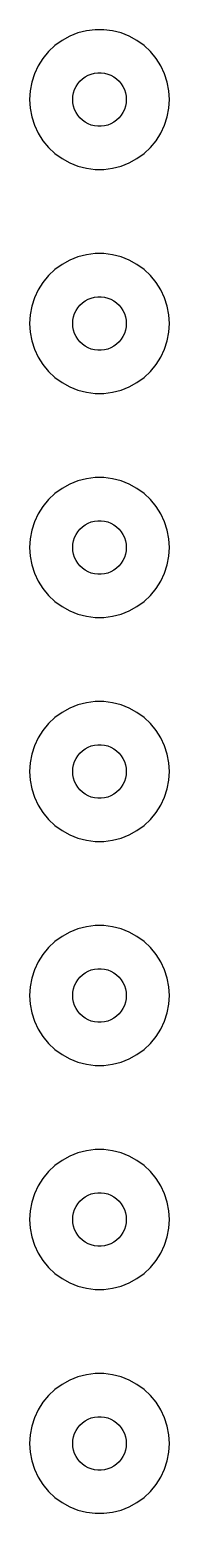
# Model space of a CAD drawing. Header units: metres. Extents: x -8 to 8, y -7 to 319.
# Drawn here: x -7.5 to 7.5, y -7.5 to 151.5 of the extents above; entities that cross this region are included whole.
import ezdxf

# ---------------------------------------------------------------- set-up
doc = ezdxf.new("R2010")
doc.units = ezdxf.units.M

msp = doc.modelspace()

# ---------------------------------------------------------------- linework, layer by layer
for p, q in [((-2.31763, 151.133), (-3.19334, 150.786)), ((-1.40535, 151.367), (-2.31763, 151.133)), ((-0.470917, 151.485), (-1.40535, 151.367)), ((0.470917, 151.485), (-0.470917, 151.485)), ((1.40535, 151.367), (0.470917, 151.485)), ((2.31763, 151.133), (1.40535, 151.367)), ((3.19334, 150.786), (2.31763, 151.133)), ((-4.78067, 149.779), (-5.46725, 149.134)), ((-4.01869, 150.332), (-4.78067, 149.779)), ((-3.19334, 150.786), (-4.01869, 150.332)), ((4.01869, 150.332), (3.19334, 150.786)), ((4.78067, 149.779), (4.01869, 150.332)), ((5.46725, 149.134), (4.78067, 149.779)), ((-6.06763, 148.408), (-6.5723, 147.613)), ((-5.46725, 149.134), (-6.06763, 148.408)), ((6.06763, 148.408), (5.46725, 149.134)), ((6.5723, 147.613), (6.06763, 148.408)), ((-6.97331, 146.761), (-7.26436, 145.865)), ((-6.5723, 147.613), (-6.97331, 146.761)), ((-1.83258, 146.215), (-1.5405, 146.427)), ((-1.5405, 146.427), (-1.22411, 146.601)), ((-1.22411, 146.601), (-0.888412, 146.734)), ((-0.888412, 146.734), (-0.538712, 146.824)), ((-0.538712, 146.824), (-0.180511, 146.869)), ((-0.180511, 146.869), (0.180511, 146.869)), ((0.180511, 146.869), (0.538712, 146.824)), ((0.538712, 146.824), (0.888412, 146.734)), ((0.888412, 146.734), (1.22411, 146.601)), ((1.22411, 146.601), (1.5405, 146.427)), ((1.5405, 146.427), (1.83258, 146.215)), ((6.97331, 146.761), (6.5723, 147.613)), ((7.26436, 145.865), (6.97331, 146.761)), ((-7.44086, 144.94), (-7.5, 144)), ((-7.26436, 145.865), (-7.44086, 144.94)), ((-2.85233, 144.36), (-2.78467, 144.715)), ((-2.78467, 144.715), (-2.6731, 145.058)), ((-2.6731, 145.058), (-2.51938, 145.385)), ((-2.51938, 145.385), (-2.32591, 145.69)), ((-2.32591, 145.69), (-2.09578, 145.968)), ((-2.09578, 145.968), (-1.83258, 146.215)), ((1.83258, 146.215), (2.09578, 145.968)), ((2.09578, 145.968), (2.32591, 145.69)), ((2.32591, 145.69), (2.51938, 145.385)), ((2.51938, 145.385), (2.6731, 145.058)), ((2.6731, 145.058), (2.78467, 144.715)), ((2.78467, 144.715), (2.85233, 144.36)), ((7.44086, 144.94), (7.26436, 145.865)), ((7.5, 144), (7.44086, 144.94)), ((-7.5, 144), (-7.44086, 143.06)), ((-2.875, 144), (-2.85233, 144.36)), ((-2.85233, 143.64), (-2.875, 144)), ((-2.78467, 143.285), (-2.85233, 143.64)), ((-2.6731, 142.942), (-2.78467, 143.285)), ((2.78467, 143.285), (2.6731, 142.942)), ((2.85233, 143.64), (2.78467, 143.285)), ((2.85233, 144.36), (2.875, 144)), ((2.875, 144), (2.85233, 143.64)), ((7.44086, 143.06), (7.5, 144)), ((-7.44086, 143.06), (-7.26436, 142.135)), ((-7.26436, 142.135), (-6.97331, 141.239)), ((-2.51938, 142.615), (-2.6731, 142.942)), ((-2.32591, 142.31), (-2.51938, 142.615)), ((-2.09578, 142.032), (-2.32591, 142.31)), ((-1.83258, 141.785), (-2.09578, 142.032)), ((-1.5405, 141.573), (-1.83258, 141.785)), ((-1.22411, 141.399), (-1.5405, 141.573)), ((1.5405, 141.573), (1.22411, 141.399)), ((1.83258, 141.785), (1.5405, 141.573)), ((2.09578, 142.032), (1.83258, 141.785)), ((2.32591, 142.31), (2.09578, 142.032)), ((2.51938, 142.615), (2.32591, 142.31)), ((2.6731, 142.942), (2.51938, 142.615)), ((6.97331, 141.239), (7.26436, 142.135)), ((7.26436, 142.135), (7.44086, 143.06)), ((-6.97331, 141.239), (-6.5723, 140.387)), ((-6.5723, 140.387), (-6.06763, 139.592)), ((-0.888412, 141.266), (-1.22411, 141.399)), ((-0.538712, 141.176), (-0.888412, 141.266)), ((-0.180511, 141.131), (-0.538712, 141.176)), ((0.180511, 141.131), (-0.180511, 141.131)), ((0.538712, 141.176), (0.180511, 141.131)), ((0.888412, 141.266), (0.538712, 141.176)), ((1.22411, 141.399), (0.888412, 141.266)), ((6.06763, 139.592), (6.5723, 140.387)), ((6.5723, 140.387), (6.97331, 141.239)), ((-6.06763, 139.592), (-5.46725, 138.866)), ((-5.46725, 138.866), (-4.78067, 138.221)), ((4.78067, 138.221), (5.46725, 138.866)), ((5.46725, 138.866), (6.06763, 139.592)), ((-4.78067, 138.221), (-4.01869, 137.668)), ((-4.01869, 137.668), (-3.19334, 137.214)), ((-3.19334, 137.214), (-2.31763, 136.867)), ((-2.31763, 136.867), (-1.40535, 136.633)), ((1.40535, 136.633), (2.31763, 136.867)), ((2.31763, 136.867), (3.19334, 137.214)), ((3.19334, 137.214), (4.01869, 137.668)), ((4.01869, 137.668), (4.78067, 138.221)), ((-1.40535, 136.633), (-0.470917, 136.515)), ((-0.470917, 136.515), (0.470917, 136.515)), ((0.470917, 136.515), (1.40535, 136.633)), ((-1.40535, 127.367), (-2.31763, 127.133)), ((-0.470917, 127.485), (-1.40535, 127.367)), ((0.470917, 127.485), (-0.470917, 127.485)), ((1.40535, 127.367), (0.470917, 127.485)), ((2.31763, 127.133), (1.40535, 127.367)), ((-4.78067, 125.779), (-5.46725, 125.134)), ((-4.01869, 126.332), (-4.78067, 125.779)), ((-3.19334, 126.786), (-4.01869, 126.332)), ((-2.31763, 127.133), (-3.19334, 126.786)), ((3.19334, 126.786), (2.31763, 127.133)), ((4.01869, 126.332), (3.19334, 126.786)), ((4.78067, 125.779), (4.01869, 126.332)), ((5.46725, 125.134), (4.78067, 125.779)), ((-6.06763, 124.408), (-6.5723, 123.613)), ((-5.46725, 125.134), (-6.06763, 124.408)), ((6.06763, 124.408), (5.46725, 125.134)), ((6.5723, 123.613), (6.06763, 124.408)), ((-6.97331, 122.761), (-7.26436, 121.865)), ((-6.5723, 123.613), (-6.97331, 122.761)), ((-1.83258, 122.215), (-1.5405, 122.427)), ((-1.5405, 122.427), (-1.22411, 122.601)), ((-1.22411, 122.601), (-0.888412, 122.734)), ((-0.888412, 122.734), (-0.538712, 122.824)), ((-0.538712, 122.824), (-0.180511, 122.869)), ((-0.180511, 122.869), (0.180511, 122.869)), ((0.180511, 122.869), (0.538712, 122.824)), ((0.538712, 122.824), (0.888412, 122.734)), ((0.888412, 122.734), (1.22411, 122.601)), ((1.22411, 122.601), (1.5405, 122.427)), ((1.5405, 122.427), (1.83258, 122.215)), ((6.97331, 122.761), (6.5723, 123.613)), ((7.26436, 121.865), (6.97331, 122.761)), ((-7.44086, 120.94), (-7.5, 120)), ((-7.26436, 121.865), (-7.44086, 120.94)), ((-2.78467, 120.715), (-2.6731, 121.058)), ((-2.6731, 121.058), (-2.51938, 121.385)), ((-2.51938, 121.385), (-2.32591, 121.69)), ((-2.32591, 121.69), (-2.09578, 121.968)), ((-2.09578, 121.968), (-1.83258, 122.215)), ((1.83258, 122.215), (2.09578, 121.968)), ((2.09578, 121.968), (2.32591, 121.69)), ((2.32591, 121.69), (2.51938, 121.385)), ((2.51938, 121.385), (2.6731, 121.058)), ((2.6731, 121.058), (2.78467, 120.715)), ((7.44086, 120.94), (7.26436, 121.865)), ((7.5, 120), (7.44086, 120.94)), ((-7.5, 120), (-7.44086, 119.06)), ((-2.875, 120), (-2.85233, 120.36)), ((-2.85233, 119.64), (-2.875, 120)), ((-2.85233, 120.36), (-2.78467, 120.715)), ((-2.78467, 119.285), (-2.85233, 119.64)), ((-2.6731, 118.942), (-2.78467, 119.285)), ((2.78467, 119.285), (2.6731, 118.942)), ((2.78467, 120.715), (2.85233, 120.36)), ((2.85233, 119.64), (2.78467, 119.285)), ((2.85233, 120.36), (2.875, 120)), ((2.875, 120), (2.85233, 119.64)), ((7.44086, 119.06), (7.5, 120)), ((-7.44086, 119.06), (-7.26436, 118.135)), ((-7.26436, 118.135), (-6.97331, 117.239)), ((-2.51938, 118.615), (-2.6731, 118.942)), ((-2.32591, 118.31), (-2.51938, 118.615)), ((-2.09578, 118.032), (-2.32591, 118.31)), ((-1.83258, 117.785), (-2.09578, 118.032)), ((-1.5405, 117.573), (-1.83258, 117.785)), ((1.83258, 117.785), (1.5405, 117.573)), ((2.09578, 118.032), (1.83258, 117.785)), ((2.32591, 118.31), (2.09578, 118.032)), ((2.51938, 118.615), (2.32591, 118.31)), ((2.6731, 118.942), (2.51938, 118.615)), ((6.97331, 117.239), (7.26436, 118.135)), ((7.26436, 118.135), (7.44086, 119.06)), ((-6.97331, 117.239), (-6.5723, 116.387)), ((-6.5723, 116.387), (-6.06763, 115.592)), ((-1.22411, 117.399), (-1.5405, 117.573)), ((-0.888412, 117.266), (-1.22411, 117.399)), ((-0.538712, 117.176), (-0.888412, 117.266)), ((-0.180511, 117.131), (-0.538712, 117.176)), ((0.180511, 117.131), (-0.180511, 117.131)), ((0.538712, 117.176), (0.180511, 117.131)), ((0.888412, 117.266), (0.538712, 117.176)), ((1.22411, 117.399), (0.888412, 117.266)), ((1.5405, 117.573), (1.22411, 117.399)), ((6.06763, 115.592), (6.5723, 116.387)), ((6.5723, 116.387), (6.97331, 117.239)), ((-6.06763, 115.592), (-5.46725, 114.866)), ((-5.46725, 114.866), (-4.78067, 114.221)), ((4.78067, 114.221), (5.46725, 114.866)), ((5.46725, 114.866), (6.06763, 115.592)), ((-4.78067, 114.221), (-4.01869, 113.668)), ((-4.01869, 113.668), (-3.19334, 113.214)), ((-3.19334, 113.214), (-2.31763, 112.867)), ((2.31763, 112.867), (3.19334, 113.214)), ((3.19334, 113.214), (4.01869, 113.668)), ((4.01869, 113.668), (4.78067, 114.221)), ((-2.31763, 112.867), (-1.40535, 112.633)), ((-1.40535, 112.633), (-0.470917, 112.515)), ((-0.470917, 112.515), (0.470917, 112.515)), ((0.470917, 112.515), (1.40535, 112.633)), ((1.40535, 112.633), (2.31763, 112.867)), ((-1.40535, 103.367), (-2.31763, 103.133)), ((-0.470917, 103.485), (-1.40535, 103.367)), ((0.470917, 103.485), (-0.470917, 103.485)), ((1.40535, 103.367), (0.470917, 103.485)), ((2.31763, 103.133), (1.40535, 103.367)), ((-4.78067, 101.779), (-5.46725, 101.134)), ((-4.01869, 102.332), (-4.78067, 101.779)), ((-3.19334, 102.786), (-4.01869, 102.332)), ((-2.31763, 103.133), (-3.19334, 102.786)), ((3.19334, 102.786), (2.31763, 103.133)), ((4.01869, 102.332), (3.19334, 102.786)), ((4.78067, 101.779), (4.01869, 102.332)), ((5.46725, 101.134), (4.78067, 101.779)), ((-6.06763, 100.408), (-6.5723, 99.6131)), ((-5.46725, 101.134), (-6.06763, 100.408)), ((6.06763, 100.408), (5.46725, 101.134)), ((6.5723, 99.6131), (6.06763, 100.408)), ((-6.97331, 98.7609), (-7.26436, 97.8652)), ((-6.5723, 99.6131), (-6.97331, 98.7609)), ((-1.5405, 98.4274), (-1.22411, 98.6014)), ((-1.22411, 98.6014), (-0.888412, 98.7343)), ((-0.888412, 98.7343), (-0.538712, 98.8241)), ((-0.538712, 98.8241), (-0.180511, 98.8693)), ((-0.180511, 98.8693), (0.180511, 98.8693)), ((0.180511, 98.8693), (0.538712, 98.8241)), ((0.538712, 98.8241), (0.888412, 98.7343)), ((0.888412, 98.7343), (1.22411, 98.6014)), ((1.22411, 98.6014), (1.5405, 98.4274)), ((6.97331, 98.7609), (6.5723, 99.6131)), ((7.26436, 97.8652), (6.97331, 98.7609)), ((-7.26436, 97.8652), (-7.44086, 96.94)), ((-2.78467, 96.715), (-2.6731, 97.0583)), ((-2.6731, 97.0583), (-2.51938, 97.385)), ((-2.51938, 97.385), (-2.32591, 97.6899)), ((-2.32591, 97.6899), (-2.09578, 97.9681)), ((-2.09578, 97.9681), (-1.83258, 98.2152)), ((-1.83258, 98.2152), (-1.5405, 98.4274)), ((1.5405, 98.4274), (1.83258, 98.2152)), ((1.83258, 98.2152), (2.09578, 97.9681)), ((2.09578, 97.9681), (2.32591, 97.6899)), ((2.32591, 97.6899), (2.51938, 97.385)), ((2.51938, 97.385), (2.6731, 97.0583)), ((2.6731, 97.0583), (2.78467, 96.715)), ((7.44086, 96.94), (7.26436, 97.8652)), ((-7.44086, 96.94), (-7.5, 96)), ((-7.5, 96), (-7.44086, 95.06)), ((-2.875, 96), (-2.85233, 96.3603)), ((-2.85233, 95.6397), (-2.875, 96)), ((-2.85233, 96.3603), (-2.78467, 96.715)), ((-2.78467, 95.285), (-2.85233, 95.6397)), ((2.78467, 96.715), (2.85233, 96.3603)), ((2.85233, 95.6397), (2.78467, 95.285)), ((2.85233, 96.3603), (2.875, 96)), ((2.875, 96), (2.85233, 95.6397)), ((7.5, 96), (7.44086, 96.94)), ((7.44086, 95.06), (7.5, 96)), ((-7.44086, 95.06), (-7.26436, 94.1348)), ((-7.26436, 94.1348), (-6.97331, 93.2391)), ((-2.6731, 94.9417), (-2.78467, 95.285)), ((-2.51938, 94.615), (-2.6731, 94.9417)), ((-2.32591, 94.3101), (-2.51938, 94.615)), ((-2.09578, 94.0319), (-2.32591, 94.3101)), ((-1.83258, 93.7848), (-2.09578, 94.0319)), ((2.09578, 94.0319), (1.83258, 93.7848)), ((2.32591, 94.3101), (2.09578, 94.0319)), ((2.51938, 94.615), (2.32591, 94.3101)), ((2.6731, 94.9417), (2.51938, 94.615)), ((2.78467, 95.285), (2.6731, 94.9417)), ((6.97331, 93.2391), (7.26436, 94.1348)), ((7.26436, 94.1348), (7.44086, 95.06)), ((-6.97331, 93.2391), (-6.5723, 92.3869)), ((-6.5723, 92.3869), (-6.06763, 91.5916)), ((-1.5405, 93.5726), (-1.83258, 93.7848)), ((-1.22411, 93.3986), (-1.5405, 93.5726)), ((-0.888412, 93.2657), (-1.22411, 93.3986)), ((-0.538712, 93.1759), (-0.888412, 93.2657)), ((-0.180511, 93.1307), (-0.538712, 93.1759)), ((0.180511, 93.1307), (-0.180511, 93.1307)), ((0.538712, 93.1759), (0.180511, 93.1307)), ((0.888412, 93.2657), (0.538712, 93.1759)), ((1.22411, 93.3986), (0.888412, 93.2657)), ((1.5405, 93.5726), (1.22411, 93.3986)), ((1.83258, 93.7848), (1.5405, 93.5726)), ((6.06763, 91.5916), (6.5723, 92.3869)), ((6.5723, 92.3869), (6.97331, 93.2391)), ((-6.06763, 91.5916), (-5.46725, 90.8659)), ((-5.46725, 90.8659), (-4.78067, 90.2212)), ((4.78067, 90.2212), (5.46725, 90.8659)), ((5.46725, 90.8659), (6.06763, 91.5916)), ((-4.78067, 90.2212), (-4.01869, 89.6675)), ((-4.01869, 89.6675), (-3.19334, 89.2138)), ((-3.19334, 89.2138), (-2.31763, 88.8671)), ((2.31763, 88.8671), (3.19334, 89.2138)), ((3.19334, 89.2138), (4.01869, 89.6675)), ((4.01869, 89.6675), (4.78067, 90.2212)), ((-2.31763, 88.8671), (-1.40535, 88.6329)), ((-1.40535, 88.6329), (-0.470917, 88.5148)), ((-0.470917, 88.5148), (0.470917, 88.5148)), ((0.470917, 88.5148), (1.40535, 88.6329)), ((1.40535, 88.6329), (2.31763, 88.8671)), ((-0.470917, 79.4852), (-1.40535, 79.3671)), ((0.470917, 79.4852), (-0.470917, 79.4852)), ((1.40535, 79.3671), (0.470917, 79.4852)), ((-4.01869, 78.3325), (-4.78067, 77.7788)), ((-3.19334, 78.7862), (-4.01869, 78.3325)), ((-2.31763, 79.1329), (-3.19334, 78.7862)), ((-1.40535, 79.3671), (-2.31763, 79.1329)), ((2.31763, 79.1329), (1.40535, 79.3671)), ((3.19334, 78.7862), (2.31763, 79.1329)), ((4.01869, 78.3325), (3.19334, 78.7862)), ((4.78067, 77.7788), (4.01869, 78.3325)), ((-6.06763, 76.4084), (-6.5723, 75.6131)), ((-5.46725, 77.1341), (-6.06763, 76.4084)), ((-4.78067, 77.7788), (-5.46725, 77.1341)), ((5.46725, 77.1341), (4.78067, 77.7788)), ((6.06763, 76.4084), (5.46725, 77.1341)), ((6.5723, 75.6131), (6.06763, 76.4084)), ((-6.97331, 74.7609), (-7.26436, 73.8652)), ((-6.5723, 75.6131), (-6.97331, 74.7609)), ((-1.22411, 74.6014), (-0.888412, 74.7343)), ((-0.888412, 74.7343), (-0.538712, 74.8241)), ((-0.538712, 74.8241), (-0.180511, 74.8693)), ((-0.180511, 74.8693), (0.180511, 74.8693)), ((0.180511, 74.8693), (0.538712, 74.8241)), ((0.538712, 74.8241), (0.888412, 74.7343)), ((0.888412, 74.7343), (1.22411, 74.6014)), ((6.97331, 74.7609), (6.5723, 75.6131)), ((7.26436, 73.8652), (6.97331, 74.7609)), ((-7.26436, 73.8652), (-7.44086, 72.94)), ((-2.6731, 73.0583), (-2.51938, 73.385)), ((-2.51938, 73.385), (-2.32591, 73.6899)), ((-2.32591, 73.6899), (-2.09578, 73.9681)), ((-2.09578, 73.9681), (-1.83258, 74.2152)), ((-1.83258, 74.2152), (-1.5405, 74.4274)), ((-1.5405, 74.4274), (-1.22411, 74.6014)), ((1.22411, 74.6014), (1.5405, 74.4274)), ((1.5405, 74.4274), (1.83258, 74.2152)), ((1.83258, 74.2152), (2.09578, 73.9681)), ((2.09578, 73.9681), (2.32591, 73.6899)), ((2.32591, 73.6899), (2.51938, 73.385)), ((2.51938, 73.385), (2.6731, 73.0583)), ((7.44086, 72.94), (7.26436, 73.8652)), ((-7.44086, 72.94), (-7.5, 72)), ((-7.5, 72), (-7.44086, 71.06)), ((-2.875, 72), (-2.85233, 72.3603)), ((-2.85233, 71.6397), (-2.875, 72)), ((-2.85233, 72.3603), (-2.78467, 72.715)), ((-2.78467, 71.285), (-2.85233, 71.6397)), ((-2.78467, 72.715), (-2.6731, 73.0583)), ((2.6731, 73.0583), (2.78467, 72.715)), ((2.78467, 72.715), (2.85233, 72.3603)), ((2.85233, 71.6397), (2.78467, 71.285)), ((2.85233, 72.3603), (2.875, 72)), ((2.875, 72), (2.85233, 71.6397)), ((7.5, 72), (7.44086, 72.94)), ((7.44086, 71.06), (7.5, 72)), ((-7.44086, 71.06), (-7.26436, 70.1348)), ((-7.26436, 70.1348), (-6.97331, 69.2391)), ((-2.6731, 70.9417), (-2.78467, 71.285)), ((-2.51938, 70.615), (-2.6731, 70.9417)), ((-2.32591, 70.3101), (-2.51938, 70.615)), ((-2.09578, 70.0319), (-2.32591, 70.3101)), ((-1.83258, 69.7848), (-2.09578, 70.0319)), ((2.09578, 70.0319), (1.83258, 69.7848)), ((2.32591, 70.3101), (2.09578, 70.0319)), ((2.51938, 70.615), (2.32591, 70.3101)), ((2.6731, 70.9417), (2.51938, 70.615)), ((2.78467, 71.285), (2.6731, 70.9417)), ((6.97331, 69.2391), (7.26436, 70.1348)), ((7.26436, 70.1348), (7.44086, 71.06)), ((-6.97331, 69.2391), (-6.5723, 68.3869)), ((-6.5723, 68.3869), (-6.06763, 67.5916)), ((-1.5405, 69.5726), (-1.83258, 69.7848)), ((-1.22411, 69.3986), (-1.5405, 69.5726)), ((-0.888412, 69.2657), (-1.22411, 69.3986)), ((-0.538712, 69.1759), (-0.888412, 69.2657)), ((-0.180511, 69.1307), (-0.538712, 69.1759)), ((0.180511, 69.1307), (-0.180511, 69.1307)), ((0.538712, 69.1759), (0.180511, 69.1307)), ((0.888412, 69.2657), (0.538712, 69.1759)), ((1.22411, 69.3986), (0.888412, 69.2657)), ((1.5405, 69.5726), (1.22411, 69.3986)), ((1.83258, 69.7848), (1.5405, 69.5726)), ((6.06763, 67.5916), (6.5723, 68.3869)), ((6.5723, 68.3869), (6.97331, 69.2391)), ((-6.06763, 67.5916), (-5.46725, 66.8659)), ((-5.46725, 66.8659), (-4.78067, 66.2212)), ((4.78067, 66.2212), (5.46725, 66.8659)), ((5.46725, 66.8659), (6.06763, 67.5916)), ((-4.78067, 66.2212), (-4.01869, 65.6675)), ((-4.01869, 65.6675), (-3.19334, 65.2138)), ((-3.19334, 65.2138), (-2.31763, 64.8671)), ((2.31763, 64.8671), (3.19334, 65.2138)), ((3.19334, 65.2138), (4.01869, 65.6675)), ((4.01869, 65.6675), (4.78067, 66.2212)), ((-2.31763, 64.8671), (-1.40535, 64.6329)), ((-1.40535, 64.6329), (-0.470917, 64.5148)), ((-0.470917, 64.5148), (0.470917, 64.5148)), ((0.470917, 64.5148), (1.40535, 64.6329)), ((1.40535, 64.6329), (2.31763, 64.8671)), ((-4.01869, 54.3325), (-4.78067, 53.7788)), ((-3.19334, 54.7862), (-4.01869, 54.3325)), ((-2.31763, 55.1329), (-3.19334, 54.7862)), ((-1.40535, 55.3671), (-2.31763, 55.1329)), ((-0.470917, 55.4852), (-1.40535, 55.3671)), ((0.470917, 55.4852), (-0.470917, 55.4852)), ((1.40535, 55.3671), (0.470917, 55.4852)), ((2.31763, 55.1329), (1.40535, 55.3671)), ((3.19334, 54.7862), (2.31763, 55.1329)), ((4.01869, 54.3325), (3.19334, 54.7862)), ((4.78067, 53.7788), (4.01869, 54.3325)), ((-5.46725, 53.1341), (-6.06763, 52.4084)), ((-4.78067, 53.7788), (-5.46725, 53.1341)), ((5.46725, 53.1341), (4.78067, 53.7788)), ((6.06763, 52.4084), (5.46725, 53.1341)), ((-6.5723, 51.6131), (-6.97331, 50.7609)), ((-6.06763, 52.4084), (-6.5723, 51.6131)), ((6.5723, 51.6131), (6.06763, 52.4084)), ((6.97331, 50.7609), (6.5723, 51.6131)), ((-7.26436, 49.8652), (-7.44086, 48.94)), ((-6.97331, 50.7609), (-7.26436, 49.8652)), ((-2.6731, 49.0583), (-2.51938, 49.385)), ((-2.51938, 49.385), (-2.32591, 49.6899)), ((-2.32591, 49.6899), (-2.09578, 49.9681)), ((-2.09578, 49.9681), (-1.83258, 50.2152)), ((-1.83258, 50.2152), (-1.5405, 50.4274)), ((-1.5405, 50.4274), (-1.22411, 50.6014)), ((-1.22411, 50.6014), (-0.888412, 50.7343)), ((-0.888412, 50.7343), (-0.538712, 50.8241)), ((-0.538712, 50.8241), (-0.180511, 50.8693)), ((-0.180511, 50.8693), (0.180511, 50.8693)), ((0.180511, 50.8693), (0.538712, 50.8241)), ((0.538712, 50.8241), (0.888412, 50.7343)), ((0.888412, 50.7343), (1.22411, 50.6014)), ((1.22411, 50.6014), (1.5405, 50.4274)), ((1.5405, 50.4274), (1.83258, 50.2152)), ((1.83258, 50.2152), (2.09578, 49.9681)), ((2.09578, 49.9681), (2.32591, 49.6899)), ((2.32591, 49.6899), (2.51938, 49.385)), ((2.51938, 49.385), (2.6731, 49.0583)), ((7.26436, 49.8652), (6.97331, 50.7609)), ((7.44086, 48.94), (7.26436, 49.8652)), ((-7.44086, 48.94), (-7.5, 48)), ((-7.5, 48), (-7.44086, 47.06)), ((-2.875, 48), (-2.85233, 48.3603)), ((-2.85233, 47.6397), (-2.875, 48)), ((-2.85233, 48.3603), (-2.78467, 48.715)), ((-2.78467, 48.715), (-2.6731, 49.0583)), ((2.6731, 49.0583), (2.78467, 48.715)), ((2.78467, 48.715), (2.85233, 48.3603)), ((2.85233, 48.3603), (2.875, 48)), ((2.875, 48), (2.85233, 47.6397)), ((7.5, 48), (7.44086, 48.94)), ((7.44086, 47.06), (7.5, 48)), ((-7.44086, 47.06), (-7.26436, 46.1348)), ((-7.26436, 46.1348), (-6.97331, 45.2391)), ((-2.78467, 47.285), (-2.85233, 47.6397)), ((-2.6731, 46.9417), (-2.78467, 47.285)), ((-2.51938, 46.615), (-2.6731, 46.9417)), ((-2.32591, 46.3101), (-2.51938, 46.615)), ((-2.09578, 46.0319), (-2.32591, 46.3101)), ((2.32591, 46.3101), (2.09578, 46.0319)), ((2.51938, 46.615), (2.32591, 46.3101)), ((2.6731, 46.9417), (2.51938, 46.615)), ((2.78467, 47.285), (2.6731, 46.9417)), ((2.85233, 47.6397), (2.78467, 47.285)), ((6.97331, 45.2391), (7.26436, 46.1348)), ((7.26436, 46.1348), (7.44086, 47.06)), ((-6.97331, 45.2391), (-6.5723, 44.3869)), ((-1.83258, 45.7848), (-2.09578, 46.0319)), ((-1.5405, 45.5726), (-1.83258, 45.7848)), ((-1.22411, 45.3986), (-1.5405, 45.5726)), ((-0.888412, 45.2657), (-1.22411, 45.3986)), ((-0.538712, 45.1759), (-0.888412, 45.2657)), ((-0.180511, 45.1307), (-0.538712, 45.1759)), ((0.180511, 45.1307), (-0.180511, 45.1307)), ((0.538712, 45.1759), (0.180511, 45.1307)), ((0.888412, 45.2657), (0.538712, 45.1759)), ((1.22411, 45.3986), (0.888412, 45.2657)), ((1.5405, 45.5726), (1.22411, 45.3986)), ((1.83258, 45.7848), (1.5405, 45.5726)), ((2.09578, 46.0319), (1.83258, 45.7848)), ((6.5723, 44.3869), (6.97331, 45.2391)), ((-6.5723, 44.3869), (-6.06763, 43.5916)), ((-6.06763, 43.5916), (-5.46725, 42.8659)), ((5.46725, 42.8659), (6.06763, 43.5916)), ((6.06763, 43.5916), (6.5723, 44.3869)), ((-5.46725, 42.8659), (-4.78067, 42.2212)), ((-4.78067, 42.2212), (-4.01869, 41.6675)), ((-4.01869, 41.6675), (-3.19334, 41.2138)), ((3.19334, 41.2138), (4.01869, 41.6675)), ((4.01869, 41.6675), (4.78067, 42.2212)), ((4.78067, 42.2212), (5.46725, 42.8659)), ((-3.19334, 41.2138), (-2.31763, 40.8671)), ((-2.31763, 40.8671), (-1.40535, 40.6329)), ((-1.40535, 40.6329), (-0.470917, 40.5148)), ((-0.470917, 40.5148), (0.470917, 40.5148)), ((0.470917, 40.5148), (1.40535, 40.6329)), ((1.40535, 40.6329), (2.31763, 40.8671)), ((2.31763, 40.8671), (3.19334, 41.2138)), ((-4.01869, 30.3325), (-4.78067, 29.7788)), ((-3.19334, 30.7862), (-4.01869, 30.3325)), ((-2.31763, 31.1329), (-3.19334, 30.7862)), ((-1.40535, 31.3671), (-2.31763, 31.1329)), ((-0.470917, 31.4852), (-1.40535, 31.3671)), ((0.470917, 31.4852), (-0.470917, 31.4852)), ((1.40535, 31.3671), (0.470917, 31.4852)), ((2.31763, 31.1329), (1.40535, 31.3671)), ((3.19334, 30.7862), (2.31763, 31.1329)), ((4.01869, 30.3325), (3.19334, 30.7862)), ((4.78067, 29.7788), (4.01869, 30.3325)), ((-5.46725, 29.1341), (-6.06763, 28.4084)), ((-4.78067, 29.7788), (-5.46725, 29.1341)), ((5.46725, 29.1341), (4.78067, 29.7788)), ((6.06763, 28.4084), (5.46725, 29.1341)), ((-6.5723, 27.6131), (-6.97331, 26.7609)), ((-6.06763, 28.4084), (-6.5723, 27.6131)), ((6.5723, 27.6131), (6.06763, 28.4084)), ((6.97331, 26.7609), (6.5723, 27.6131)), ((-7.26436, 25.8652), (-7.44086, 24.94)), ((-6.97331, 26.7609), (-7.26436, 25.8652)), ((-2.51938, 25.385), (-2.32591, 25.6899)), ((-2.32591, 25.6899), (-2.09578, 25.9681)), ((-2.09578, 25.9681), (-1.83258, 26.2152)), ((-1.83258, 26.2152), (-1.5405, 26.4274)), ((-1.5405, 26.4274), (-1.22411, 26.6014)), ((-1.22411, 26.6014), (-0.888412, 26.7343)), ((-0.888412, 26.7343), (-0.538712, 26.8241)), ((-0.538712, 26.8241), (-0.180511, 26.8693)), ((-0.180511, 26.8693), (0.180511, 26.8693)), ((0.180511, 26.8693), (0.538712, 26.8241)), ((0.538712, 26.8241), (0.888412, 26.7343)), ((0.888412, 26.7343), (1.22411, 26.6014)), ((1.22411, 26.6014), (1.5405, 26.4274)), ((1.5405, 26.4274), (1.83258, 26.2152)), ((1.83258, 26.2152), (2.09578, 25.9681)), ((2.09578, 25.9681), (2.32591, 25.6899)), ((2.32591, 25.6899), (2.51938, 25.385)), ((7.26436, 25.8652), (6.97331, 26.7609)), ((7.44086, 24.94), (7.26436, 25.8652)), ((-7.44086, 24.94), (-7.5, 24)), ((-7.5, 24), (-7.44086, 23.06)), ((-2.875, 24), (-2.85233, 24.3603)), ((-2.85233, 23.6397), (-2.875, 24)), ((-2.85233, 24.3603), (-2.78467, 24.715)), ((-2.78467, 24.715), (-2.6731, 25.0583)), ((-2.6731, 25.0583), (-2.51938, 25.385)), ((2.51938, 25.385), (2.6731, 25.0583)), ((2.6731, 25.0583), (2.78467, 24.715)), ((2.78467, 24.715), (2.85233, 24.3603)), ((2.85233, 24.3603), (2.875, 24)), ((2.875, 24), (2.85233, 23.6397)), ((7.5, 24), (7.44086, 24.94)), ((7.44086, 23.06), (7.5, 24)), ((-7.44086, 23.06), (-7.26436, 22.1348)), ((-2.78467, 23.285), (-2.85233, 23.6397)), ((-2.6731, 22.9417), (-2.78467, 23.285)), ((-2.51938, 22.615), (-2.6731, 22.9417)), ((-2.32591, 22.3101), (-2.51938, 22.615)), ((-2.09578, 22.0319), (-2.32591, 22.3101)), ((2.32591, 22.3101), (2.09578, 22.0319)), ((2.51938, 22.615), (2.32591, 22.3101)), ((2.6731, 22.9417), (2.51938, 22.615)), ((2.78467, 23.285), (2.6731, 22.9417)), ((2.85233, 23.6397), (2.78467, 23.285)), ((7.26436, 22.1348), (7.44086, 23.06)), ((-7.26436, 22.1348), (-6.97331, 21.2391)), ((-6.97331, 21.2391), (-6.5723, 20.3869)), ((-1.83258, 21.7848), (-2.09578, 22.0319)), ((-1.5405, 21.5726), (-1.83258, 21.7848)), ((-1.22411, 21.3986), (-1.5405, 21.5726)), ((-0.888412, 21.2657), (-1.22411, 21.3986)), ((-0.538712, 21.1759), (-0.888412, 21.2657)), ((-0.180511, 21.1307), (-0.538712, 21.1759)), ((0.180511, 21.1307), (-0.180511, 21.1307)), ((0.538712, 21.1759), (0.180511, 21.1307)), ((0.888412, 21.2657), (0.538712, 21.1759)), ((1.22411, 21.3986), (0.888412, 21.2657)), ((1.5405, 21.5726), (1.22411, 21.3986)), ((1.83258, 21.7848), (1.5405, 21.5726)), ((2.09578, 22.0319), (1.83258, 21.7848)), ((6.5723, 20.3869), (6.97331, 21.2391)), ((6.97331, 21.2391), (7.26436, 22.1348)), ((-6.5723, 20.3869), (-6.06763, 19.5916)), ((-6.06763, 19.5916), (-5.46725, 18.8659)), ((5.46725, 18.8659), (6.06763, 19.5916)), ((6.06763, 19.5916), (6.5723, 20.3869)), ((-5.46725, 18.8659), (-4.78067, 18.2212)), ((-4.78067, 18.2212), (-4.01869, 17.6675)), ((-4.01869, 17.6675), (-3.19334, 17.2138)), ((3.19334, 17.2138), (4.01869, 17.6675)), ((4.01869, 17.6675), (4.78067, 18.2212)), ((4.78067, 18.2212), (5.46725, 18.8659)), ((-3.19334, 17.2138), (-2.31763, 16.8671)), ((-2.31763, 16.8671), (-1.40535, 16.6329)), ((-1.40535, 16.6329), (-0.470917, 16.5148)), ((-0.470917, 16.5148), (0.470917, 16.5148)), ((0.470917, 16.5148), (1.40535, 16.6329)), ((1.40535, 16.6329), (2.31763, 16.8671)), ((2.31763, 16.8671), (3.19334, 17.2138)), ((-3.19334, 6.78619), (-4.01869, 6.33246)), ((-2.31763, 7.13292), (-3.19334, 6.78619)), ((-1.40535, 7.36714), (-2.31763, 7.13292)), ((-0.470917, 7.4852), (-1.40535, 7.36714)), ((0.470917, 7.4852), (-0.470917, 7.4852)), ((1.40535, 7.36714), (0.470917, 7.4852)), ((2.31763, 7.13292), (1.40535, 7.36714)), ((3.19334, 6.78619), (2.31763, 7.13292)), ((4.01869, 6.33246), (3.19334, 6.78619)), ((-5.46725, 5.13409), (-6.06763, 4.40839)), ((-4.78067, 5.77884), (-5.46725, 5.13409)), ((-4.01869, 6.33246), (-4.78067, 5.77884)), ((4.78067, 5.77884), (4.01869, 6.33246)), ((5.46725, 5.13409), (4.78067, 5.77884)), ((6.06763, 4.40839), (5.46725, 5.13409)), ((-6.5723, 3.61314), (-6.97331, 2.76093)), ((-6.06763, 4.40839), (-6.5723, 3.61314)), ((6.5723, 3.61314), (6.06763, 4.40839)), ((6.97331, 2.76093), (6.5723, 3.61314)), ((-7.26436, 1.86517), (-7.44086, 0.939987)), ((-6.97331, 2.76093), (-7.26436, 1.86517)), ((-2.51938, 1.38504), (-2.32591, 1.68988)), ((-2.32591, 1.68988), (-2.09578, 1.96806)), ((-2.09578, 1.96806), (-1.83258, 2.21523)), ((-1.83258, 2.21523), (-1.5405, 2.42743)), ((-1.5405, 2.42743), (-1.22411, 2.60136)), ((-1.22411, 2.60136), (-0.888412, 2.73428)), ((-0.888412, 2.73428), (-0.538712, 2.82407)), ((-0.538712, 2.82407), (-0.180511, 2.86932)), ((-0.180511, 2.86932), (0.180511, 2.86932)), ((0.180511, 2.86932), (0.538712, 2.82407)), ((0.538712, 2.82407), (0.888412, 2.73428)), ((0.888412, 2.73428), (1.22411, 2.60136)), ((1.22411, 2.60136), (1.5405, 2.42743)), ((1.5405, 2.42743), (1.83258, 2.21523)), ((1.83258, 2.21523), (2.09578, 1.96806)), ((2.09578, 1.96806), (2.32591, 1.68988)), ((2.32591, 1.68988), (2.51938, 1.38504)), ((7.26436, 1.86517), (6.97331, 2.76093)), ((7.44086, 0.939987), (7.26436, 1.86517)), ((-7.44086, 0.939987), (-7.5, 0)), ((-7.5, 0), (-7.44086, -0.939987)), ((-2.875, 0), (-2.85233, 0.360321)), ((-2.85233, -0.360321), (-2.875, 0)), ((-2.85233, 0.360321), (-2.78467, 0.714981)), ((-2.78467, 0.714981), (-2.6731, 1.05835)), ((-2.6731, 1.05835), (-2.51938, 1.38504)), ((2.51938, 1.38504), (2.6731, 1.05835)), ((2.6731, 1.05835), (2.78467, 0.714981)), ((2.78467, 0.714981), (2.85233, 0.360321)), ((2.85233, 0.360321), (2.875, 0)), ((2.875, 0), (2.85233, -0.360321)), ((7.5, 0), (7.44086, 0.939987)), ((7.44086, -0.939987), (7.5, 0)), ((-7.44086, -0.939987), (-7.26436, -1.86517)), ((-2.78467, -0.714981), (-2.85233, -0.360321)), ((-2.6731, -1.05835), (-2.78467, -0.714981)), ((-2.51938, -1.38504), (-2.6731, -1.05835)), ((-2.32591, -1.68988), (-2.51938, -1.38504)), ((2.51938, -1.38504), (2.32591, -1.68988)), ((2.6731, -1.05835), (2.51938, -1.38504)), ((2.78467, -0.714981), (2.6731, -1.05835)), ((2.85233, -0.360321), (2.78467, -0.714981)), ((7.26436, -1.86517), (7.44086, -0.939987)), ((-7.26436, -1.86517), (-6.97331, -2.76093)), ((-6.97331, -2.76093), (-6.5723, -3.61314)), ((-2.09578, -1.96806), (-2.32591, -1.68988)), ((-1.83258, -2.21523), (-2.09578, -1.96806)), ((-1.5405, -2.42743), (-1.83258, -2.21523)), ((-1.22411, -2.60136), (-1.5405, -2.42743)), ((-0.888412, -2.73428), (-1.22411, -2.60136)), ((-0.538712, -2.82407), (-0.888412, -2.73428)), ((-0.180511, -2.86932), (-0.538712, -2.82407)), ((0.180511, -2.86932), (-0.180511, -2.86932)), ((0.538712, -2.82407), (0.180511, -2.86932)), ((0.888412, -2.73428), (0.538712, -2.82407)), ((1.22411, -2.60136), (0.888412, -2.73428)), ((1.5405, -2.42743), (1.22411, -2.60136)), ((1.83258, -2.21523), (1.5405, -2.42743)), ((2.09578, -1.96806), (1.83258, -2.21523)), ((2.32591, -1.68988), (2.09578, -1.96806)), ((6.5723, -3.61314), (6.97331, -2.76093)), ((6.97331, -2.76093), (7.26436, -1.86517)), ((-6.5723, -3.61314), (-6.06763, -4.40839)), ((-6.06763, -4.40839), (-5.46725, -5.13409)), ((5.46725, -5.13409), (6.06763, -4.40839)), ((6.06763, -4.40839), (6.5723, -3.61314)), ((-5.46725, -5.13409), (-4.78067, -5.77884)), ((-4.78067, -5.77884), (-4.01869, -6.33246)), ((-4.01869, -6.33246), (-3.19334, -6.78619)), ((3.19334, -6.78619), (4.01869, -6.33246)), ((4.01869, -6.33246), (4.78067, -5.77884)), ((4.78067, -5.77884), (5.46725, -5.13409)), ((-3.19334, -6.78619), (-2.31763, -7.13292)), ((-2.31763, -7.13292), (-1.40535, -7.36714)), ((-1.40535, -7.36714), (-0.470917, -7.4852)), ((-0.470917, -7.4852), (0.470917, -7.4852)), ((0.470917, -7.4852), (1.40535, -7.36714)), ((1.40535, -7.36714), (2.31763, -7.13292)), ((2.31763, -7.13292), (3.19334, -6.78619))]:
    msp.add_line(p, q)

doc.saveas('drawing.dxf')
